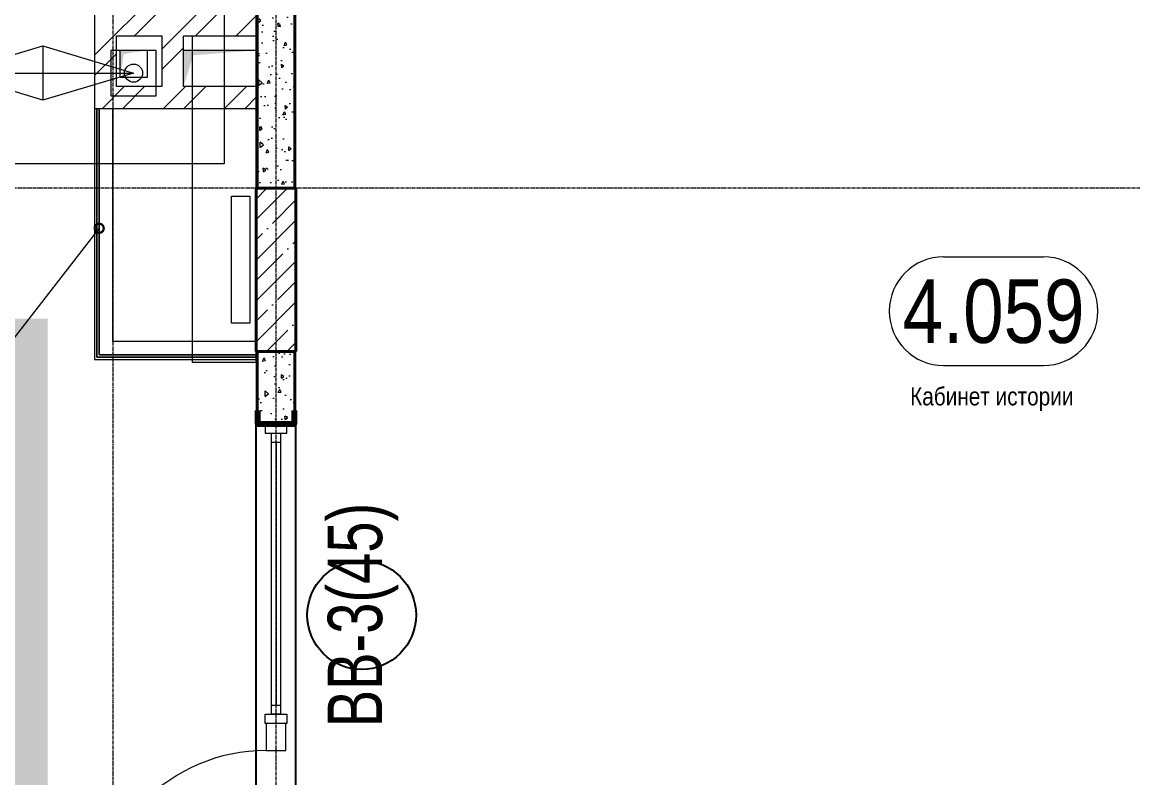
# Model space of a CAD drawing. Header units: millimetres. Extents: x -231292 to 573618, y -153144 to 564035.
# Drawn here: x 155829 to 161953, y 395952 to 400117 of the extents above; entities that cross this region are included whole.
import ezdxf
from ezdxf import colors
from ezdxf.entities.mleader import LeaderData, LeaderLine
from ezdxf.enums import TextEntityAlignment as Align
from ezdxf.math import Vec2, Vec3

# ---------------------------------------------------------------- set-up
doc = ezdxf.new("R2010")
doc.units = ezdxf.units.MM
doc.linetypes.add('CENTER2', pattern=[28.575, 19.05, -3.175, 3.175, -3.175])
doc.linetypes.add('HIDDEN2', pattern=[4.7625, 3.175, -1.5875])
doc.layers.get('0').update_dxf_attribs({"color": 250})
doc.layers.get('Defpoints').update_dxf_attribs({"color": 250})
for name, color, linetype, lineweight in [('АР_Area', 250, 'Continuous', 5), ('АР_Витраж', 250, 'Continuous', 13), ('АР_Витраж марка', 250, 'Continuous', 9), ('АР_Двери_витраж', 250, 'Continuous', 9), ('АР_Колонны', 250, 'Continuous', 35), ('АР_Стены ЖБ', 250, 'Continuous', 35), ('АР_Стены кирпич', 250, 'Continuous', 20), ('АР_Стены ПЕНОблок', 250, 'Continuous', 20), ('АР_Тонкая', 250, 'Continuous', 5), ('АР_Штриховка', 250, 'Continuous', 0), ('ВК_Шахты', 5, 'Continuous', 9), ('Зашивки ГКЛ на всю высоту', 250, 'Continuous', 0), ('КМ_Фахверки', 250, 'Continuous', 80), ('ОВ_коллекторы', 250, 'Continuous', 30), ('ОВ_Отопление', 250, 'Continuous', 0), ('Размеры зашивки ГКЛ', 250, 'Continuous', 0), ('РД_Воронки с кровли', 250, 'Continuous', 18), ('РД_Оси_100', 250, 'Continuous', 0), ('РД_проем_инж перемыч_фахверк', 250, 'Continuous', 18)]:
    doc.layers.add(name, color=color, linetype=linetype, lineweight=lineweight)
doc.layers.add('АР_Делит', color=250, linetype='Continuous', lineweight=0, plot=False)
doc.layers.add('РД_Проем', color=250, linetype='Continuous', lineweight=0, plot=False)
doc.layers.add('РД_Витраж_вн', color=250, linetype='Continuous')
doc.styles.add('Arial_09', font='ARIALN.TTF', dxfattribs={"width": 0.9})
doc.styles.add('style1', font='ARIALN.TTF')
pattern_1 = [(45, (50428.77, 366201.75), (-168.3798, 168.3798), []), (45, (50541.02, 366201.75), (-168.3798, 168.3798), [])]

# ---------------------------------------------------------------- blocks, each defined once
blk = doc.blocks.new('otv')
at = {"linetype": 'Continuous'}
blk.add_lwpolyline([(0, -1), (0, 0), (1, 0), (1, -1)], close=True, dxfattribs=at)
blk.add_solid([(0, -1), (0, 0), (0.135, -0.137), (1, 0)], dxfattribs=at)
blk = doc.blocks.new('Ф_пеноблок 200')
at = {"layer": 'КМ_Фахверки'}
blk.add_lwpolyline([(0, -75), (0, 0), (200, 0), (200, -75)], dxfattribs=at)
blk = doc.blocks.new('СОШ_2200_АР_ОСИ_М100_28.05.24')
at = {"layer": 'РД_Оси_100', "linetype": 'CENTER2'}
blk.add_line((119910, 33000), (94200, 33000), dxfattribs=at)
for points in [[(105900, 139938.679), (105900, -6155)], [(106800, -6155), (106800, 139938.679)]]:
    blk.add_lwpolyline(points, dxfattribs=at)
blk = doc.blocks.new('A$Cd58bfb5e')
at = {"layer": 'РД_Воронки с кровли', "lineweight": 0, "ltscale": 2}
for p, q in [((-500, -0.3), (0, 149.7)), ((0, -150.3), (0, 149.8)), ((0, 149.7), (500, 0.3)), ((500, 0.3), (-500, -0.3)), ((500, 0.3), (0, -150.3)), ((0, -150.3), (-500, -0.3))]:
    blk.add_line(p, q, dxfattribs=at)
at = {"layer": 'РД_Воронки с кровли'}
for points in [[(1000, 500.3), (1000, -499.7), (-1000, -500.3), (-1000, 499.7)], [(625, -125.3), (625, 124.7), (375, 124.7), (375, -125.3)]]:
    blk.add_lwpolyline(points, close=True, dxfattribs=at)
at = {"layer": 'РД_Воронки с кровли', "linetype": 'Continuous', "lineweight": 0}
blk.add_lwpolyline([(-625, -125.3), (-375, -125.3), (-375, 124.7), (-625, 124.7)], close=True, dxfattribs=at)
at = {"layer": 'РД_Воронки с кровли', "lineweight": 0}
for centre in [(-500, 0.3), (500, 0.3)]:
    blk.add_circle(centre, 50, dxfattribs=at)
blk = doc.blocks.new('воронки с кровли')
at = {"layer": 'РД_Воронки с кровли', "lineweight": 70, "rotation": 180}
blk.add_blockref('A$Cd58bfb5e', (-125936.4, 225907.5), dxfattribs=at)
blk = doc.blocks.new('_DotSmall')
at = {"color": 0, "linetype": 'ByBlock', "const_width": 0.5}
blk.add_lwpolyline([(-0.0625, 0, 1), (0.0625, 0, 1)], format="xyb", close=True, dxfattribs=at)
blk = doc.blocks.new('MOK-МаркаПом_овал_ареал')
for p, q in [((-2.75, 3), (2.75, 3)), ((-2.75, -3), (2.75, -3))]:
    blk.add_line(p, q)
for centre, radius, start, end in [((-2.75, 0), 3, 90, 270), ((2.75, 0), 3, 270, 90), ((-3.75, 0), 3.5, 0, 0.00095)]:
    blk.add_arc(centre, radius, start, end)
at = {"color": 0, "style": 'style1'}
blk.add_attdef('АР-ПОМЕЩЕНИЕ:НОМЕР', text='', height=3.5, dxfattribs=at).set_placement((0, 0), align=Align.MIDDLE)
at = {"layer": 'Defpoints', "color": 2, "style": 'style1'}
blk.add_attdef('АР-ПОМЕЩЕНИЕ:НАИМЕНОВАНИЕ', text='', height=1, dxfattribs=at).set_placement((-0.094, -4.814), align=Align.MIDDLE)
blk = doc.blocks.new('МаркаВитража1')
at = {"layer": 'Defpoints'}
blk.add_circle((0, 0), 3, dxfattribs=at)
at = {"color": 0, "linetype": 'ByBlock', "lineweight": -2, "style": 'Arial_09', "width": 0.9}
blk.add_attdef('АР-ОКНО:НАИМЕНОВАНИЕ', text='', height=3, dxfattribs=at).set_placement((0, 0), align=Align.MIDDLE)

msp = doc.modelspace()

# ---------------------------------------------------------------- hatches: boundary and pattern name
at = {"layer": 'АР_Штриховка', "linetype": 'Continuous', "lineweight": 0}
h = msp.add_hatch(dxfattribs=at)
h.set_pattern_fill('AR-CONC', color=256, angle=-315, style=0)
h.set_pattern_definition([(95, (50428.77, 366201.75), (140.09465, 117.55338), [19.05, -209.55]), (40, (50428.77, 366201.75), (-160.01845, 110.17673), [15.24, -167.64058]), (145.45144, (50440.44, 366211.55), (-19.9238, 227.7301), [16.19, -178.09024]), (91.1842, (50392.85, 366237.67), (221.41024, 161.9534), [28.575, -314.325]), (141.63556, (50411.3, 366251.17), (-7.0866, 342.82676), [24.285, -267.1356]), (36.18415, (50392.85, 366237.67), (-7.0866, 342.82676), [22.86, -251.4597]), (66, (50419.79, 366246.65), (179.51998, 34.89515), [19.05, -209.55]), (11, (50419.79, 366246.65), (-86.53993, 173.9412), [15.24, -167.64]), (116.45145, (50434.75, 366249.56), (92.98005, 208.83634), [16.19, -178.08994]), (82.5, (50428.77, 366201.75), (-57.60547, 61.973414), [0, -165.608, 0, -170.18, 0, -168.275]), (52.5, (50428.77, 366201.75), (-23.58973, 118.087), [0, -97.028, 0, -161.798, 0, -64.135]), (12.5, (50388.716, 366161.7), (99.927863, 91.826196), [0, -63.5, 0, -198.12, 0, -262.89]), (2.5, (50370.76, 366143.74), (86.7639, 122.72239), [0, -82.55, 0, -131.572, 0, -186.69])])
h.paths.add_polyline_path([(157328.768, 403301.752), (157128.768, 403301.752), (157128.768, 399201.753), (157328.768, 399201.753)], flags=0)
h = msp.add_hatch(dxfattribs=at)
h.set_pattern_fill('ANSI32', color=256, scale=25, angle=-359.9999995, style=0)
h.set_pattern_definition(pattern_1)
h.paths.add_polyline_path([(156228.767, 400161.753), (156348.767, 400041.753), (156598.767, 400041.753), (156678.767, 400071.753), (156718.767, 400161.753)], flags=0)
h.paths.add_polyline_path([(156718.767, 400161.753), (156678.767, 400071.753), (156718.767, 400041.753), (157118.767, 400041.753), (157118.767, 400161.753)], flags=0)
h = msp.add_hatch(dxfattribs=at)
h.set_pattern_fill('ANSI32', color=256, scale=25, style=0)
h.set_pattern_definition([(45, (50428.77, 366201.75), (-168.3798, 168.3798), []), (45, (50541.02, 366201.75), (-168.3798, 168.3798), [])])
h.paths.add_polyline_path([(156228.768, 399641.752), (156348.768, 399761.752), (156348.768, 400041.752), (156228.768, 400161.752)], flags=0)
h = msp.add_hatch(dxfattribs=at)
h.set_pattern_fill('ANSI32', color=256, scale=25, style=0)
h.set_pattern_definition([(45, (50428.77, 366201.75), (-168.3798, 168.3798), []), (45, (50541.02, 366201.75), (-168.3798, 168.3798), [])])
h.paths.add_polyline_path([(156598.768, 399761.752), (156678.768, 399731.752), (156718.768, 399761.752), (156718.768, 400041.752), (156678.768, 400071.752), (156598.768, 400041.752)], flags=0)
h = msp.add_hatch(dxfattribs=at)
h.set_pattern_fill('ANSI32', color=256, scale=25, angle=-359.9999995, style=0)
h.set_pattern_definition(pattern_1)
h.paths.add_polyline_path([(156348.767, 399761.753), (156228.767, 399641.753), (156718.767, 399641.753), (156678.767, 399731.753), (156598.767, 399761.753)], flags=0)
h.paths.add_polyline_path([(156718.767, 399761.753), (156678.767, 399731.753), (156718.767, 399641.753), (157118.767, 399641.753), (157118.767, 399761.753)], flags=0)
at = {"layer": 'АР_Штриховка', "linetype": 'Continuous', "lineweight": 5}
h = msp.add_hatch(dxfattribs=at)
h.set_pattern_fill('ANSI35', color=256, scale=25, style=0)
h.set_pattern_definition([(45, (50428.77, 366201.75), (-112.2532, 112.2532), []), (45, (50541.02, 366201.75), (-112.2532, 112.2532), [198.4375, -39.6875, 0, -39.6875])])
h.paths.add_polyline_path([(157338.768, 399201.753), (157118.768, 399201.753), (157118.768, 398301.753), (157338.768, 398301.753)], flags=0)
at = {"layer": 'АР_Штриховка', "linetype": 'Continuous', "lineweight": 0}
h = msp.add_hatch(dxfattribs=at)
h.set_pattern_fill('AR-CONC', color=256, angle=-315, style=0)
h.set_pattern_definition([(95, (50428.77, 366201.75), (140.09465, 117.55338), [19.05, -209.55]), (40, (50428.77, 366201.75), (-160.01845, 110.17673), [15.24, -167.64058]), (145.45144, (50440.44, 366211.55), (-19.9238, 227.7301), [16.19, -178.09024]), (91.1842, (50392.85, 366237.67), (221.41024, 161.9534), [28.575, -314.325]), (141.63556, (50411.3, 366251.17), (-7.0866, 342.82676), [24.285, -267.1356]), (36.18415, (50392.85, 366237.67), (-7.0866, 342.82676), [22.86, -251.4597]), (66, (50419.79, 366246.65), (179.51998, 34.89515), [19.05, -209.55]), (11, (50419.79, 366246.65), (-86.53993, 173.9412), [15.24, -167.64]), (116.45145, (50434.75, 366249.56), (92.98005, 208.83634), [16.19, -178.08994]), (82.5, (50428.77, 366201.75), (-57.60547, 61.973414), [0, -165.608, 0, -170.18, 0, -168.275]), (52.5, (50428.77, 366201.75), (-23.58973, 118.087), [0, -97.028, 0, -161.798, 0, -64.135]), (12.5, (50388.716, 366161.7), (99.927863, 91.826196), [0, -63.5, 0, -198.12, 0, -262.89]), (2.5, (50370.76, 366143.74), (86.7639, 122.72239), [0, -82.55, 0, -131.572, 0, -186.69])])
h.paths.add_polyline_path([(157328.769, 398301.753), (157128.769, 398301.752), (157128.769, 397901.753), (157328.769, 397901.753)], flags=0)
h.paths.add_polyline_path([(157328.77, 395001.753), (157128.77, 395001.753), (157128.77, 394701.753), (157328.77, 394701.753)], flags=0)

# ---------------------------------------------------------------- linework, layer by layer
at = {"layer": 'АР_Витраж', "linetype": 'Continuous', "lineweight": 5}
for p, q in [((157118.769, 397901.753), (157118.77, 396251.753)), ((157338.769, 397901.753), (157338.77, 396251.753))]:
    msp.add_line(p, q, dxfattribs=at)
at = {"layer": 'АР_Витраж', "linetype": 'Continuous', "lineweight": 13}
for p, q in [((157203.769, 397801.753), (157253.769, 397801.753)), ((157228.769, 397801.753), (157228.77, 396351.753)), ((157203.77, 396351.753), (157253.77, 396351.753))]:
    msp.add_line(p, q, dxfattribs=at)
for points in [[(157288.769, 397851.753), (157288.769, 397901.753), (157168.769, 397901.753), (157168.769, 397851.753)], [(157203.769, 397851.753), (157253.769, 397851.753), (157253.77, 396301.753), (157203.77, 396301.753)], [(157288.77, 396301.753), (157288.77, 396251.753), (157168.77, 396251.753), (157168.77, 396301.753)]]:
    msp.add_lwpolyline(points, close=True, dxfattribs=at)
at = {"layer": 'АР_Двери_витраж', "linetype": 'Continuous', "lineweight": 9}
msp.add_lwpolyline([(157283.77, 396101.753), (157283.77, 396251.753), (157173.77, 396251.753), (157173.77, 396101.753)], close=True, dxfattribs=at)
msp.add_arc((157173.77, 395151.753), 950, 90.0000176, 180.0000176, dxfattribs=at)
at = {"layer": 'АР_Делит'}
msp.add_lwpolyline([(156768.407, 398241.113), (156768.407, 400041.113), (157118.407, 400041.113), (157118.407, 398241.113)], close=True, dxfattribs=at)
at = {"layer": 'АР_Колонны', "linetype": 'HIDDEN2', "lineweight": 25}
for p, q in [((157118.768, 399201.753), (157338.768, 399201.753)), ((157118.768, 398301.753), (157118.768, 399201.753)), ((157338.768, 399201.753), (157338.768, 398301.753)), ((157338.768, 398301.753), (157118.768, 398301.753))]:
    msp.add_line(p, q, dxfattribs=at)
at = {"layer": 'АР_Колонны', "linetype": 'Continuous', "lineweight": 35}
for p, q in [((157118.768, 399201.753), (157118.768, 398301.753)), ((157338.768, 399201.753), (157118.768, 399201.753)), ((157338.768, 398301.753), (157338.768, 399201.753)), ((157118.768, 398301.753), (157338.768, 398301.753))]:
    msp.add_line(p, q, dxfattribs=at)
at = {"layer": 'АР_Стены ЖБ', "linetype": 'Continuous', "lineweight": 40}
for p, q in [((157338.768, 399201.753), (157118.768, 399201.753)), ((157118.768, 399201.753), (157118.768, 398301.753)), ((157338.768, 398301.753), (157338.768, 399201.753)), ((157118.768, 398301.753), (157338.768, 398301.753))]:
    msp.add_line(p, q, dxfattribs=at)
at = {"layer": 'АР_Стены кирпич', "linetype": 'Continuous', "lineweight": 20}
for p, q in [((156228.768, 400161.752), (156228.768, 399641.752)), ((157118.768, 400041.752), (157118.768, 400161.752)), ((156348.768, 399761.752), (156348.768, 400041.752)), ((156348.768, 400041.752), (156598.768, 400041.752)), ((156598.768, 400041.752), (156598.768, 399761.752)), ((156718.768, 400041.752), (157118.768, 400041.752)), ((156718.768, 399761.752), (156718.768, 400041.752)), ((156598.768, 399761.752), (156348.768, 399761.752)), ((157118.768, 399761.752), (156718.768, 399761.752)), ((157118.768, 399641.752), (157118.768, 399761.752)), ((156228.768, 399641.752), (157118.768, 399641.752))]:
    msp.add_line(p, q, dxfattribs=at)
at = {"layer": 'АР_Стены ПЕНОблок', "linetype": 'Continuous', "lineweight": 20}
for p, q in [((157128.768, 403301.752), (157128.768, 399201.753)), ((157328.768, 399201.753), (157328.768, 403301.752)), ((157128.768, 399201.753), (157328.768, 399201.753)), ((157328.769, 398301.753), (157128.769, 398301.752)), ((157128.769, 398301.752), (157128.769, 397901.753)), ((157328.769, 397901.753), (157328.769, 398301.753)), ((157128.769, 397901.753), (157328.769, 397901.753))]:
    msp.add_line(p, q, dxfattribs=at)
at = {"layer": 'АР_Тонкая', "linetype": 'Continuous', "lineweight": 0}
for p, q in [((157118.768, 403301.752), (157118.768, 399201.753)), ((157128.768, 399201.753), (157128.768, 403301.752)), ((157328.768, 403301.752), (157328.768, 399201.753)), ((157338.768, 399201.753), (157338.768, 403301.752)), ((157118.768, 399201.753), (157128.768, 399201.753)), ((157328.768, 399201.753), (157338.768, 399201.753)), ((157128.769, 398301.752), (157118.769, 398301.752)), ((157118.769, 398301.752), (157118.769, 397901.753)), ((157128.769, 397901.753), (157128.769, 398301.752)), ((157338.769, 398301.753), (157328.769, 398301.753)), ((157328.769, 398301.753), (157328.769, 397901.753)), ((157338.769, 397901.753), (157338.769, 398301.753)), ((157118.769, 397901.753), (157128.769, 397901.753)), ((157328.769, 397901.753), (157338.769, 397901.753))]:
    msp.add_line(p, q, dxfattribs=at)
at = {"layer": 'Зашивки ГКЛ на всю высоту', "linetype": 'Continuous', "lineweight": 0}
for p, q in [((156228.768, 399641.752), (156328.768, 399641.752)), ((156228.768, 399641.752), (156228.768, 398257.61)), ((156241.268, 398270.11), (156241.268, 399641.752)), ((156241.268, 399641.752), (156241.268, 398270.11)), ((156253.768, 398282.61), (156253.768, 399641.752)), ((156253.768, 399641.752), (156253.768, 398282.61)), ((156328.768, 398357.61), (156328.768, 399641.752)), ((157118.768, 398357.61), (156328.768, 398357.61)), ((157118.768, 398257.61), (157118.768, 398357.61)), ((156228.768, 398257.61), (157118.768, 398257.61)), ((157118.768, 398270.11), (156241.268, 398270.11)), ((156241.268, 398270.11), (157118.768, 398270.11)), ((157118.768, 398282.61), (156253.768, 398282.61)), ((156253.768, 398282.61), (157118.768, 398282.61))]:
    msp.add_line(p, q, dxfattribs=at)
at = {"layer": 'ОВ_коллекторы', "lineweight": 5}
msp.add_lwpolyline([(156983.818, 399157.61), (157083.818, 399157.61), (157083.818, 398457.61), (156983.818, 398457.61)], close=True, dxfattribs=at)
at = {"layer": 'РД_Витраж_вн', "linetype": 'Continuous', "lineweight": -3}
for p, q in [((157118.77, 395001.753), (157118.769, 397901.753)), ((157338.77, 395001.753), (157338.769, 397901.753))]:
    msp.add_line(p, q, dxfattribs=at)
at = {"layer": 'РД_Проем', "linetype": 'Continuous', "lineweight": 0}
for p, q in [((157118.77, 395001.753), (157118.769, 397901.753)), ((157338.77, 395001.753), (157338.769, 397901.753))]:
    msp.add_line(p, q, dxfattribs=at)
at = {"layer": 'РД_проем_инж перемыч_фахверк', "linetype": 'Continuous', "lineweight": 18}
for p, q in [((157118.769, 397901.753), (157118.77, 395001.753)), ((157338.769, 397901.753), (157338.77, 395001.753))]:
    msp.add_line(p, q, dxfattribs=at)

# ---------------------------------------------------------------- block references
at = {"layer": 'АР_Area', "linetype": 'Continuous', "lineweight": 5, "xscale": 100, "yscale": 100, "zscale": 100}
msp.add_blockref('MOK-МаркаПом_овал_ареал', (161185.381, 398523.97), dxfattribs=at).add_auto_attribs({'АР-ПОМЕЩЕНИЕ:НОМЕР': '4.059', 'АР-ПОМЕЩЕНИЕ:НАИМЕНОВАНИЕ': 'Кабинет истории'})
at = {"layer": 'АР_Витраж марка', "linetype": 'Continuous', "lineweight": 9, "xscale": 100, "yscale": 100, "zscale": 100, "rotation": 89.99999999999999}
msp.add_blockref('МаркаВитража1', (157701.115, 396848.808), dxfattribs=at).add_auto_attribs({'АР-ОКНО:НАИМЕНОВАНИЕ': 'ВВ-3(45)'})
at = {"layer": 'ВК_Шахты', "xscale": 150, "yscale": 150}
msp.add_blockref('otv', (156368.768, 399961.752), dxfattribs=at)
at = {"layer": 'КМ_Фахверки', "rotation": 180}
msp.add_blockref('Ф_пеноблок 200', (157328.765, 397901.753), dxfattribs=at)
at = {"layer": 'ОВ_Отопление', "xscale": 400, "yscale": 200}
msp.add_blockref('otv', (156718.768, 399961.752), dxfattribs=at)
at = {"layer": 'РД_Воронки с кровли', "lineweight": 0}
msp.add_blockref('воронки с кровли', (281879.593, 173928.913), dxfattribs=at)
at = {"layer": 'РД_Оси_100'}
msp.add_blockref('СОШ_2200_АР_ОСИ_М100_28.05.24', (50428.768, 366201.753), dxfattribs=at)

# ---------------------------------------------------------------- texts
at = {"layer": 'АР_Делит', "insert": (154853.088, 396982.647), "char_height": 3000, "width": 19035, "attachment_point": 5, "style": 'style1'}
msp.add_mtext('III', dxfattribs=at)

# ---------------------------------------------------------------- leaders
at = {"layer": 'Размеры зашивки ГКЛ'}
ml = msp.add_multileader_mtext('Standard', dxfattribs=at)
ml.set_content('\\pxsm1;ГКЛВ', color=256, style='style1')
ml.set_leader_properties(color=256, linetype='ByLayer', lineweight=9)
ml.set_arrow_properties(name='DOTSMALL')
ml.build(insert=Vec2(0, 0))
ml.multileader.update_dxf_attribs({"text_left_attachment_type": 6, "text_right_attachment_type": 6, "text_bottom_attachment_type": 10, "dogleg_length": 25, "arrow_head_size": 100})
ctx = ml.context
ctx.base_point, ctx.char_height, ctx.arrow_head_size, ctx.landing_gap_size, ctx.plane_origin = Vec3(154966.768, 398334.753), 250, 100, 50, Vec3(146299.127, 405883.149)
ctx.left_attachment, ctx.right_attachment, ctx.top_attachment = 6, 6, 10
notes = []
notes.append((ctx, [(1, (1, 1, 0), (155752.75, 398334.753), (-1, 0), 25, [(1, [(156253.768, 398980.753)], 0, [])])]))
ctx.mtext.insert, ctx.mtext.width, ctx.mtext.defined_height, ctx.mtext.line_spacing_factor, ctx.mtext.flow_direction = Vec3(155016.768, 398634.753), 1126.26794, 600, 0.3, 5
for ctx, leaders in notes:
    for number, flags, end, landing, length, lines in leaders:
        leader = LeaderData()
        leader.index, (leader.has_last_leader_line, leader.has_dogleg_vector, leader.attachment_direction) = number, flags
        leader.last_leader_point, leader.dogleg_vector, leader.dogleg_length = Vec3(end), Vec3(landing), length
        for number, points, colour, breaks in lines:
            line = LeaderLine()
            line.index, line.vertices, line.color, line.breaks = number, Vec3.list(points), colors.encode_raw_color(colour), breaks
            leader.lines.append(line)
        ctx.leaders.append(leader)

doc.saveas('drawing.dxf')
